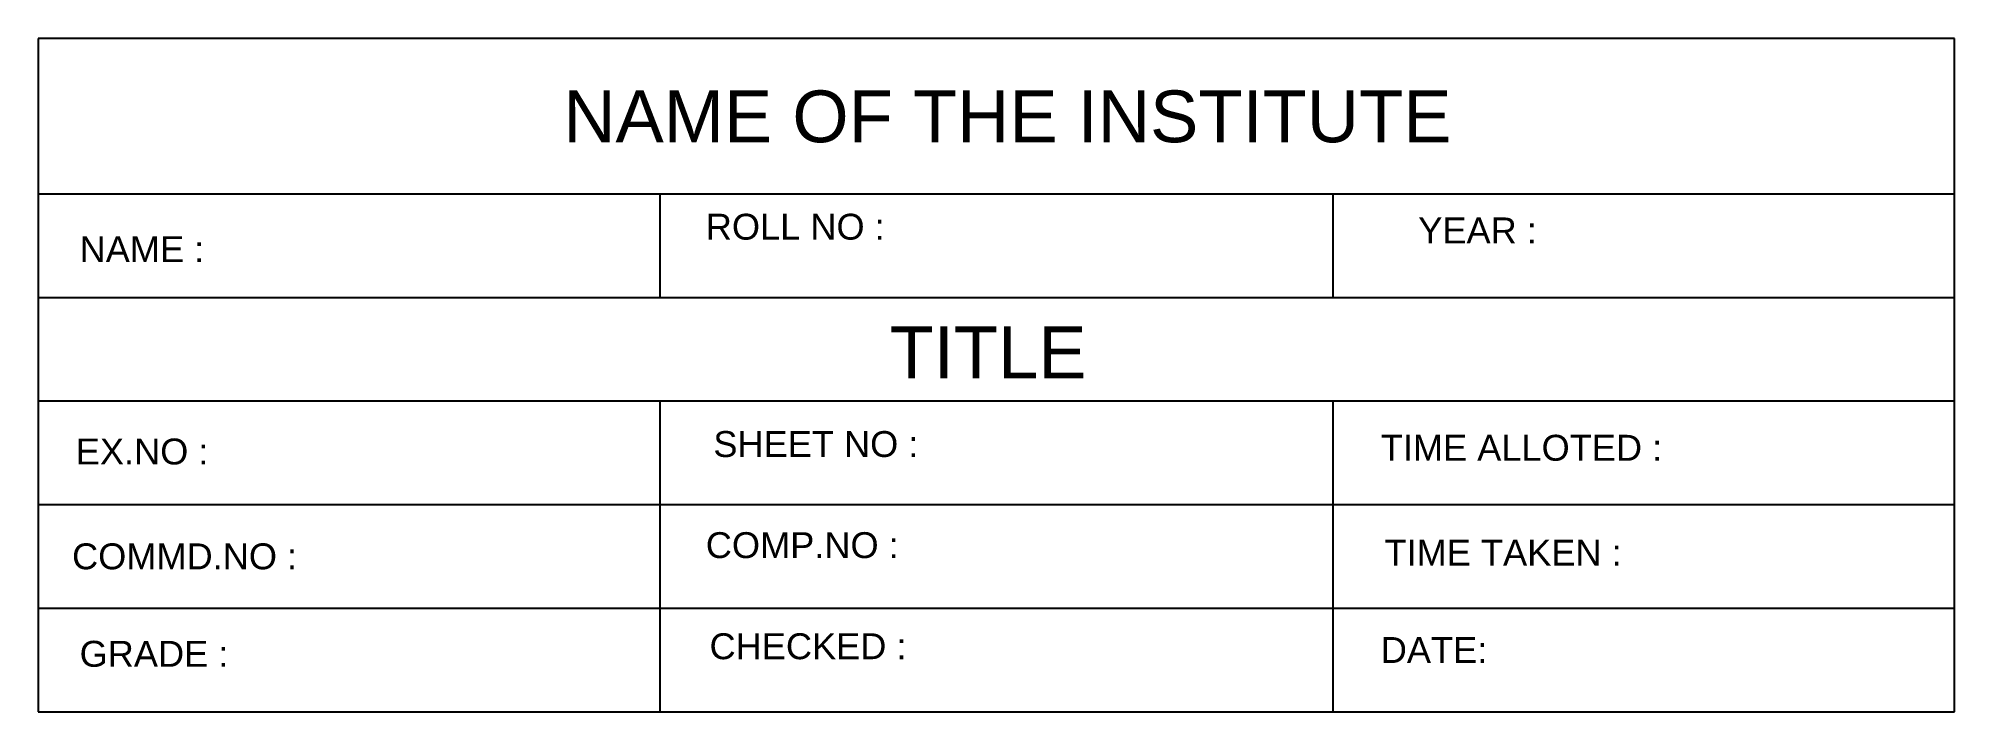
# Model space of a CAD drawing. Header units: inches. Extents: x 39 to 224, y 94 to 159.
import ezdxf

# ---------------------------------------------------------------- set-up
doc = ezdxf.new("R2010")
doc.units = ezdxf.units.IN
doc.header["$MEASUREMENT"] = 0
doc.styles.get("Standard").update_dxf_attribs({"font": 'arial.ttf'})

msp = doc.modelspace()

# ---------------------------------------------------------------- linework, layer by layer
for p, q in [((224.36, 159.21), (39.36, 159.21)), ((39.36, 159.21), (39.36, 94.21)), ((224.36, 94.21), (224.36, 159.21)), ((39.36, 144.21), (224.36, 144.21)), ((99.36, 144.21), (99.36, 134.21)), ((164.36, 134.21), (164.36, 144.21)), ((39.36, 134.21), (224.36, 134.21)), ((39.36, 124.21), (224.36, 124.21)), ((99.36, 124.21), (99.36, 94.21)), ((99.36, 124.21), (99.36, 94.21)), ((99.36, 124.21), (99.36, 94.21)), ((164.36, 94.21), (164.36, 124.21)), ((164.36, 94.21), (164.36, 124.21)), ((164.36, 94.21), (164.36, 124.21)), ((39.36, 114.21), (224.36, 114.21)), ((39.36, 104.21), (224.36, 104.21)), ((39.36, 94.21), (224.36, 94.21))]:
    msp.add_line(p, q)

# ---------------------------------------------------------------- texts
for s, height, p in [('NAME OF THE INSTITUTE', 5, (90.04, 149.18)), ('ROLL NO :', 2.5, (103.8, 139.78)), ('YEAR :', 2.5, (172.58, 139.42)), ('NAME :', 2.5, (43.35, 137.61)), ('TITLE', 5, (121.54, 126.4)), ('EX.NO :', 2.5, (42.98, 118.08)), ('SHEET NO :', 2.5, (104.53, 118.8)), ('TIME ALLOTED :', 2.5, (168.96, 118.44)), ('COMP.NO :', 2.5, (103.8, 109.04)), ('COMMD.NO :', 2.5, (42.62, 107.96)), ('TIME TAKEN :', 2.5, (169.32, 108.32)), ('CHECKED :', 2.5, (104.16, 99.28)), ('GRADE :', 2.5, (43.35, 98.55)), ('DATE:', 2.5, (168.96, 98.92))]:
    msp.add_text(s, height=height).set_placement(p)

doc.saveas('drawing.dxf')
